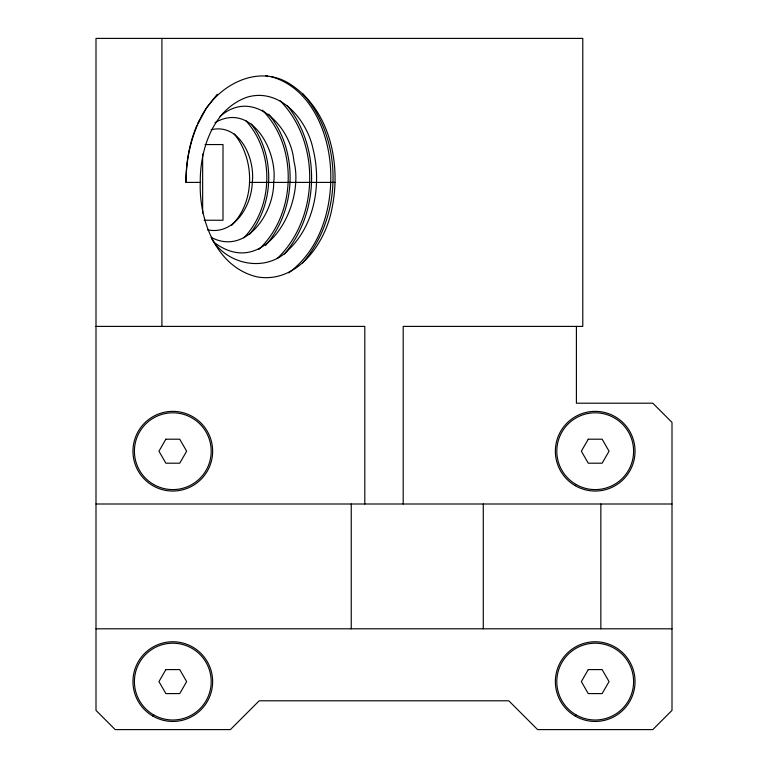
<?xml version="1.0" encoding="UTF-8"?>
<svg xmlns="http://www.w3.org/2000/svg" width="768" height="768" viewBox="0 0 768 768"><rect width="100%" height="100%" fill="white"/><g stroke="black" fill="none" stroke-linecap="round" stroke-linejoin="round"><path stroke-width="1.15" d="M211.642 238.752C227.155 265.114 266.486 272.966 288.394 249.965C314.986 224.602 321.648 183.667 313.056 149.021C307.027 119.885 280.032 87.475 247.286 97.133C213.158 109.018 199.92 149.222 200.266 182.4L186.01 182.4C185.885 163.738 189.014 144.96 195.984 127.603M200.266 182.4C198.95 220.349 216.461 267.245 257.117 276.893C297.043 283.834 325.651 243.235 331.978 208.33C341.222 164.333 330.23 110.486 290.669 84.461C256.09 61.603 212.218 88.291 198.403 122.87A109.93 77.731 -90 0 0 186.01 182.4M231.571 225.398C255.398 201.734 254.957 159.379 234.221 133.901M196.291 126.864L196.915 125.376M198.403 122.87L206.342 108.173L217.229 94.31M197.875 123.178L198.874 121.018M249.475 234.442C274.214 203.76 275.395 155.405 251.29 124.022M302.592 262.934C342.682 216.845 343.67 139.43 302.659 93.61M284.227 254.17C319.43 213.859 320.928 147.091 287.165 105.485M265.584 245.357C296.746 209.885 298.646 150.998 268.752 114.192M243.859 237.821C273.446 207.062 274.877 151.968 245.664 120.509M277.238 258.518C319.142 218.496 320.89 142.33 280.234 100.867M258.787 249.456C296.218 214.435 298.531 146.966 262.435 110.208M219.965 116.496C253.507 87.034 291.264 126.96 293.885 161.203C305.597 205.536 264.202 281.098 213.696 242.045M288.653 272.861C321.254 248.928 333.149 205.43 330.432 166.598C327.821 129.936 309.6 87.35 271.21 76.694M215.04 122.621C251.683 101.338 278.006 151.507 273.677 182.4C274.032 213.226 245.827 255.725 211.094 237.341M211.181 129.744C239.827 122.832 255.274 158.832 252.269 182.4C251.779 205.594 234.058 235.603 207.379 229.776M205.046 144.557L223.008 144.557L223.008 220.243L204.125 220.243M249.398 182.4L335.059 182.4M96 326.4L364.8 326.4L364.8 504M96 504L672 504M96 628.8L672 628.8M265.834 75.686L267.629 75.955M600.845 504L600.845 628.8M576.403 326.4L576.403 403.2L652.8 403.2L672 422.4L672 710.4L652.8 729.6L537.6 729.6L508.8 700.8L259.2 700.8L230.4 729.6L115.2 729.6L96 710.4L96 38.4L582.787 38.4L582.787 326.4L403.2 326.4L403.2 504M483.274 504L483.274 628.8M351.245 504L351.245 628.8M202.646 154.013L202.646 213.149M161.914 38.4L161.914 326.4M165.869 439.2L158.947 451.2L165.869 463.2L179.731 463.2L186.653 451.2L179.731 439.2L165.869 439.2M165.869 669.6L158.947 681.6L165.869 693.6L179.731 693.6L186.653 681.6L179.731 669.6L165.869 669.6M588.269 439.2L581.347 451.2L588.269 463.2L602.131 463.2L609.053 451.2L602.131 439.2L588.269 439.2M588.269 669.6L581.347 681.6L588.269 693.6L602.131 693.6L609.053 681.6L602.131 669.6L588.269 669.6M152.88 716.102A39.84 39.84 0 0 0 212.64 681.6A39.84 39.84 0 0 0 152.88 647.098A39.84 39.84 0 0 0 152.88 716.102M152.544 485.51A39.84 39.84 0 0 0 212.64 451.584A39.84 39.84 0 0 0 153.216 416.506A39.84 39.84 0 0 0 152.544 485.51M575.28 485.702A39.84 39.84 0 0 0 635.04 451.2A39.84 39.84 0 0 0 575.28 416.698A39.84 39.84 0 0 0 575.28 485.702M575.28 716.102A39.84 39.84 0 0 0 635.04 681.6A39.84 39.84 0 0 0 575.28 647.098A39.84 39.84 0 0 0 575.28 716.102M153.6 714.854A38.4 38.4 0 0 0 211.2 681.6A38.4 38.4 0 0 0 153.6 648.346A38.4 38.4 0 0 0 153.6 714.854M153.6 484.454A38.4 38.4 0 0 0 211.2 451.2A38.4 38.4 0 0 0 153.6 417.946A38.4 38.4 0 0 0 153.6 484.454M576 714.854A38.4 38.4 0 0 0 633.6 681.6A38.4 38.4 0 0 0 576 648.346A38.4 38.4 0 0 0 576 714.854M576 484.454A38.4 38.4 0 0 0 633.6 451.2A38.4 38.4 0 0 0 576 417.946A38.4 38.4 0 0 0 576 484.454"/></g></svg>
